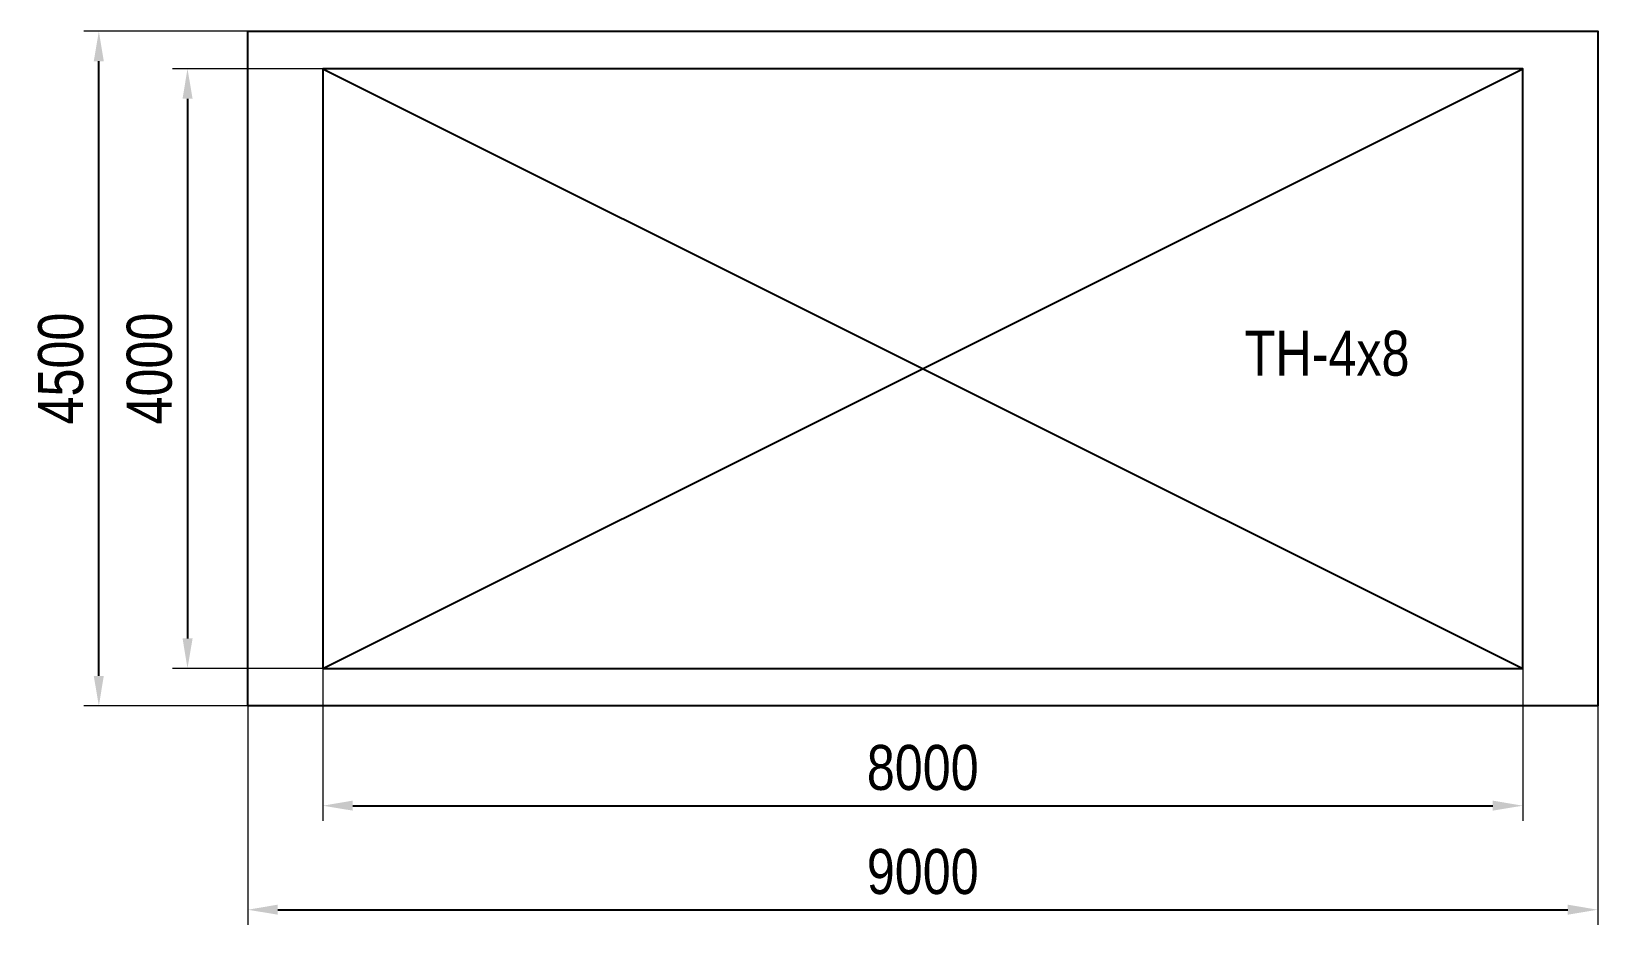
# Model space of a CAD drawing. Header units: millimetres. Extents: x -460 to 9983, y -226 to 5734.
import ezdxf

# ---------------------------------------------------------------- set-up
doc = ezdxf.new("R2010")
doc.units = ezdxf.units.MM
for name, color, linetype in [('DIKOM_АРТИКУЛ', 7, 'Continuous'), ('DIKOM_ОБЪЕКТ', 7, 'Continuous'), ('DIKOM_РАЗМЕР_ОБЪЕКТА', 7, 'Continuous')]:
    doc.layers.add(name, color=color, linetype=linetype)
doc.styles.add('style1', font='arial.ttf', dxfattribs={"width": 0.8})
doc.dimstyles.new('1-50', dxfattribs={"dimtxt": 300, "dimasz": 200, "dimexe": 100, "dimexo": 0, "dimgap": 100, "dimtad": 1, "dimdec": 0, "dimtxsty": 'style1', "dimcen": 0, "dimclrd": 7, "dimclre": 7, "dimadec": 1, "dimazin": 2, "dimtfac": 1, "dimtdec": 0, "dimtmove": 0, "dimatfit": 3, "dimfxl": 0, "dimlwd": 25, "dimlwe": 18, "dimarcsym": 0})

# ---------------------------------------------------------------- blocks, each defined once
blk = doc.blocks.new('*D9')
at = {"layer": 'Defpoints', "color": 0, "transparency": 16777216}
for p in [(9483, 5484), (581, 1484), (9283, 1484)]:
    blk.add_point(p, dxfattribs=at)
at = {"layer": 'DIKOM_РАЗМЕР_ОБЪЕКТА', "color": 7, "lineweight": 18, "transparency": 16777216}
for p, q in [((9483, 5484), (481, 5484)), ((9283, 1484), (481, 1484))]:
    blk.add_line(p, q, dxfattribs=at)
at = {"layer": 'DIKOM_РАЗМЕР_ОБЪЕКТА', "color": 7, "lineweight": 25, "transparency": 16777216}
blk.add_line((581, 5284), (581, 1684), dxfattribs=at)
at = {"layer": 'DIKOM_РАЗМЕР_ОБЪЕКТА', "color": 7, "transparency": 16777216}
for points in [[(548, 5284), (615, 5284), (581, 5484)], [(548, 1684), (615, 1684), (581, 1484)]]:
    blk.add_solid(points, dxfattribs=at)
at = {"layer": 'DIKOM_РАЗМЕР_ОБЪЕКТА', "color": 0, "transparency": 16777216, "insert": (328, 3484), "char_height": 300, "attachment_point": 5, "rotation": 90, "style": 'style1'}
blk.add_mtext('4000', dxfattribs=at)
blk = doc.blocks.new('*D10')
at = {"layer": 'Defpoints', "color": 0, "transparency": 16777216}
for p in [(1483, 1484), (9483, 1484), (9483, 568)]:
    blk.add_point(p, dxfattribs=at)
at = {"layer": 'DIKOM_РАЗМЕР_ОБЪЕКТА', "color": 7, "lineweight": 18, "transparency": 16777216}
for p, q in [((1483, 1484), (1483, 468)), ((9483, 1484), (9483, 468))]:
    blk.add_line(p, q, dxfattribs=at)
at = {"layer": 'DIKOM_РАЗМЕР_ОБЪЕКТА', "color": 7, "lineweight": 25, "transparency": 16777216}
blk.add_line((1683, 568), (9283, 568), dxfattribs=at)
at = {"layer": 'DIKOM_РАЗМЕР_ОБЪЕКТА', "color": 7, "transparency": 16777216}
for points in [[(1683, 602), (1683, 535), (1483, 568)], [(9283, 602), (9283, 535), (9483, 568)]]:
    blk.add_solid(points, dxfattribs=at)
at = {"layer": 'DIKOM_РАЗМЕР_ОБЪЕКТА', "color": 0, "transparency": 16777216, "insert": (5483, 821), "char_height": 300, "attachment_point": 5, "style": 'style1'}
blk.add_mtext('8000', dxfattribs=at)
blk = doc.blocks.new('*D11')
at = {"layer": 'Defpoints', "color": 0, "transparency": 16777216}
for p in [(-10, 5734), (9983, 5734), (9983, 1234)]:
    blk.add_point(p, dxfattribs=at)
at = {"layer": 'DIKOM_РАЗМЕР_ОБЪЕКТА', "color": 7, "lineweight": 18, "transparency": 16777216}
for p, q in [((9983, 5734), (-110, 5734)), ((9983, 1234), (-110, 1234))]:
    blk.add_line(p, q, dxfattribs=at)
at = {"layer": 'DIKOM_РАЗМЕР_ОБЪЕКТА', "color": 7, "lineweight": 25, "transparency": 16777216}
blk.add_line((-10, 1434), (-10, 5534), dxfattribs=at)
at = {"layer": 'DIKOM_РАЗМЕР_ОБЪЕКТА', "color": 7, "transparency": 16777216}
for points in [[(-44, 5534), (23, 5534), (-10, 5734)], [(-44, 1434), (23, 1434), (-10, 1234)]]:
    blk.add_solid(points, dxfattribs=at)
at = {"layer": 'DIKOM_РАЗМЕР_ОБЪЕКТА', "color": 0, "transparency": 16777216, "insert": (-263, 3484), "char_height": 300, "attachment_point": 5, "rotation": 90, "style": 'style1'}
blk.add_mtext('4500', dxfattribs=at)
blk = doc.blocks.new('*D12')
at = {"layer": 'Defpoints', "color": 0, "transparency": 16777216}
for p in [(983, 1234), (9983, 1234), (9983, -126)]:
    blk.add_point(p, dxfattribs=at)
at = {"layer": 'DIKOM_РАЗМЕР_ОБЪЕКТА', "color": 7, "lineweight": 18, "transparency": 16777216}
for p, q in [((983, 1234), (983, -226)), ((9983, 1234), (9983, -226))]:
    blk.add_line(p, q, dxfattribs=at)
at = {"layer": 'DIKOM_РАЗМЕР_ОБЪЕКТА', "color": 7, "lineweight": 25, "transparency": 16777216}
blk.add_line((1183, -126), (9783, -126), dxfattribs=at)
at = {"layer": 'DIKOM_РАЗМЕР_ОБЪЕКТА', "color": 7, "transparency": 16777216}
for points in [[(1183, -92), (1183, -159), (983, -126)], [(9783, -92), (9783, -159), (9983, -126)]]:
    blk.add_solid(points, dxfattribs=at)
at = {"layer": 'DIKOM_РАЗМЕР_ОБЪЕКТА', "color": 0, "transparency": 16777216, "insert": (5483, 127), "char_height": 300, "attachment_point": 5, "style": 'style1'}
blk.add_mtext('9000', dxfattribs=at)

msp = doc.modelspace()

# ---------------------------------------------------------------- linework, layer by layer
at = {"layer": 'DIKOM_ОБЪЕКТ'}
for points in [[(982.9, 5733.5), (9982.9, 5733.5), (9982.9, 1233.5), (982.9, 1233.5)], [(1482.9, 1483.5), (9482.9, 1483.5), (9482.9, 5483.5), (1482.9, 5483.5)]]:
    msp.add_lwpolyline(points, close=True, dxfattribs=at)
for points in [[(1482.9, 1483.5), (9482.9, 5483.5)], [(1482.9, 5483.5), (9482.9, 1483.5)]]:
    msp.add_lwpolyline(points, dxfattribs=at)

# ---------------------------------------------------------------- texts
at = {"layer": 'DIKOM_АРТИКУЛ', "color": 7, "insert": (7629.2, 3736.2), "char_height": 300, "width": 5405.477, "attachment_point": 1, "style": 'style1'}
msp.add_mtext('ТН-4x8', dxfattribs=at)

# ---------------------------------------------------------------- dimensions: what is measured, and where the dimension line sits
at = {"layer": 'DIKOM_РАЗМЕР_ОБЪЕКТА'}
for base, p1, p2, picture, middle in [((-10.2, 5733.5), (9982.9, 1233.5), (9982.9, 5733.5), '*D11', (-10.2, 3483.5)), ((581.5, 1483.5), (9482.9, 5483.5), (9282.9, 1483.5), '*D9', (581.5, 3483.5))]:
    dim = msp.add_linear_dim(base=base, p1=p1, p2=p2, angle=90, dimstyle='1-50', dxfattribs=at)
    dim.commit()
    dim.dimension.update_dxf_attribs({"geometry": picture, "text_midpoint": middle, "dimtype": 160})
for base, p1, p2, picture, middle in [((9482.9, 568.3), (1482.9, 1483.5), (9482.9, 1483.5), '*D10', (5482.9, 568.3)), ((9982.9, -125.7), (982.9, 1233.5), (9982.9, 1233.5), '*D12', (5482.9, -125.7))]:
    dim = msp.add_linear_dim(base=base, p1=p1, p2=p2, dimstyle='1-50', dxfattribs=at)
    dim.commit()
    dim.dimension.update_dxf_attribs({"geometry": picture, "text_midpoint": middle, "dimtype": 160})

doc.saveas('drawing.dxf')
